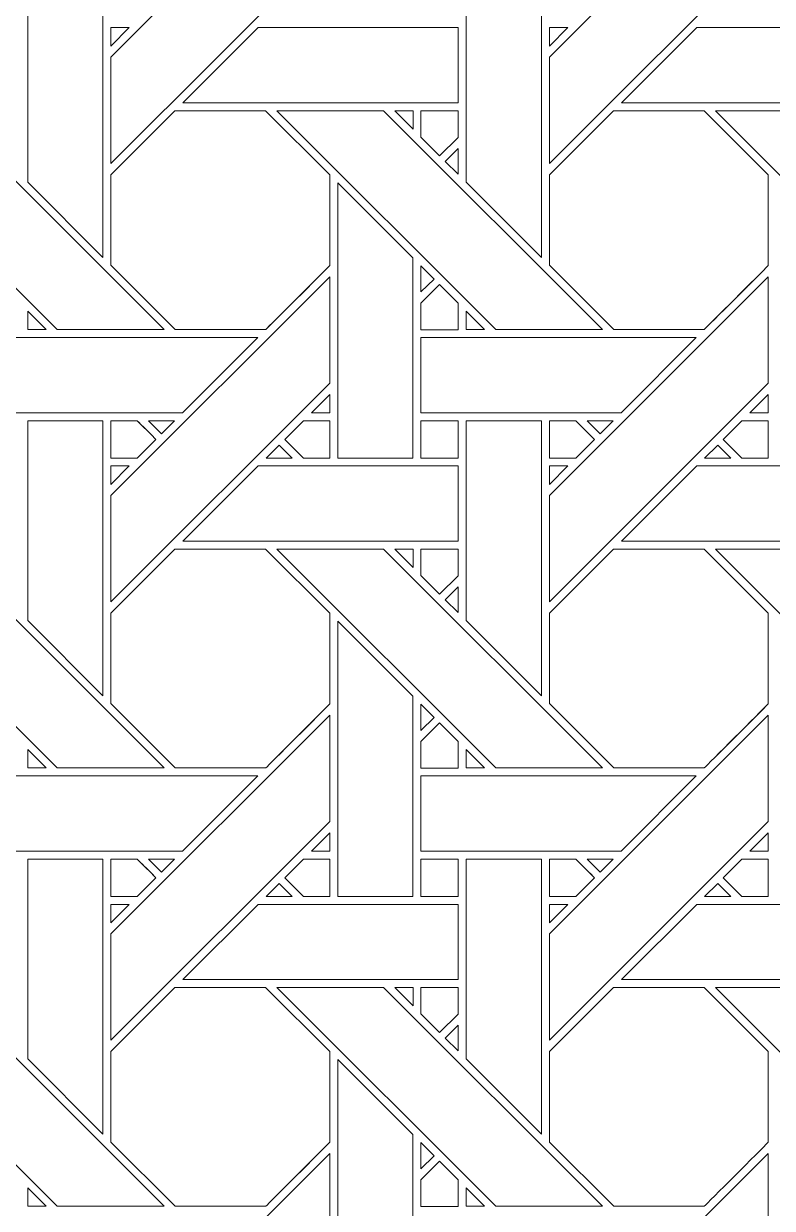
# Model space of a CAD drawing. Header units: inches. Extents: x 6.4 to 18.4, y 3.1 to 15.1.
# Drawn here: x 10.534 to 12.154, y 11.226 to 13.789 of the extents above; entities that cross this region are included whole.
import ezdxf

# ---------------------------------------------------------------- set-up
doc = ezdxf.new("R2010")
doc.units = ezdxf.units.IN
doc.header["$MEASUREMENT"] = 0
doc.layers.add('Design', color=7, linetype='Continuous', lineweight=0)

msp = doc.modelspace()

# ---------------------------------------------------------------- linework, layer by layer
at = {"layer": 'Design'}
for points, knots in [([(12.3829, 15.0948), (9.0691, 15.0948), (6.3829, 12.4085), (6.3829, 9.0948), (6.3829, 5.7811), (9.0691, 3.0948), (12.3829, 3.0948), (15.6966, 3.0948), (18.3829, 5.7811), (18.3829, 9.0948), (18.3829, 12.4085), (15.6966, 15.0948), (12.3829, 15.0948)], [0, 0, 0, 0, 1, 1, 1, 2, 2, 2, 3, 3, 3, 4, 4, 4, 4]), ([(12.3829, 14.3629), (9.4733, 14.3629), (7.1147, 12.0043), (7.1147, 9.0948), (7.1147, 6.1852), (9.4733, 3.8266), (12.3829, 3.8266), (15.2924, 3.8266), (17.651, 6.1852), (17.651, 9.0948), (17.651, 12.0043), (15.2924, 14.3629), (12.3829, 14.3629)], [0, 0, 0, 0, 1, 1, 1, 2, 2, 2, 3, 3, 3, 4, 4, 4, 4]), ([(11.1966, 13.9603), (11.1966, 13.9603), (10.7229, 13.4866), (10.7229, 13.4866), (10.7229, 13.4866), (10.7229, 13.7167), (10.7229, 13.7167), (10.7229, 13.7167), (11.1966, 14.1903), (11.1966, 14.1903), (11.1966, 14.1903), (11.1966, 13.9603), (11.1966, 13.9603)], [0, 0, 0, 0, 1, 1, 1, 2, 2, 2, 3, 3, 3, 4, 4, 4, 4]), ([(12.1453, 13.9603), (12.1453, 13.9603), (11.6717, 13.4866), (11.6717, 13.4866), (11.6717, 13.4866), (11.6717, 13.7167), (11.6717, 13.7167), (11.6717, 13.7167), (12.1453, 14.1903), (12.1453, 14.1903), (12.1453, 14.1903), (12.1453, 13.9603), (12.1453, 13.9603)], [0, 0, 0, 0, 1, 1, 1, 2, 2, 2, 3, 3, 3, 4, 4, 4, 4]), ([(10.5429, 13.4466), (10.5429, 13.4466), (10.5429, 13.8788), (10.5429, 13.8788), (10.5429, 13.8788), (10.7058, 13.8788), (10.7058, 13.8788), (10.7058, 13.8788), (10.7058, 13.2837), (10.7058, 13.2837), (10.7058, 13.2837), (10.5429, 13.4466), (10.5429, 13.4466)], [0, 0, 0, 0, 1, 1, 1, 2, 2, 2, 3, 3, 3, 4, 4, 4, 4]), ([(11.4916, 13.4466), (11.4916, 13.4466), (11.4916, 13.8788), (11.4916, 13.8788), (11.4916, 13.8788), (11.6545, 13.8788), (11.6545, 13.8788), (11.6545, 13.8788), (11.6545, 13.2837), (11.6545, 13.2837), (11.6545, 13.2837), (11.4916, 13.4466), (11.4916, 13.4466)], [0, 0, 0, 0, 1, 1, 1, 2, 2, 2, 3, 3, 3, 4, 4, 4, 4]), ([(10.7628, 13.7809), (10.7628, 13.7809), (10.7229, 13.7411), (10.7229, 13.7411), (10.7229, 13.7411), (10.7229, 13.7809), (10.7229, 13.7809), (10.7229, 13.7809), (10.7628, 13.7809), (10.7628, 13.7809)], [0, 0, 0, 0, 1, 1, 1, 2, 2, 2, 3, 3, 3, 3]), ([(11.4741, 13.7809), (11.4741, 13.7809), (11.4741, 13.6181), (11.4741, 13.6181), (11.4741, 13.6181), (10.8788, 13.6181), (10.8788, 13.6181), (10.8788, 13.6181), (11.0416, 13.7809), (11.0416, 13.7809), (11.0416, 13.7809), (11.4741, 13.7809), (11.4741, 13.7809)], [0, 0, 0, 0, 1, 1, 1, 2, 2, 2, 3, 3, 3, 4, 4, 4, 4]), ([(11.7115, 13.7809), (11.7115, 13.7809), (11.6717, 13.7411), (11.6717, 13.7411), (11.6717, 13.7411), (11.6717, 13.7809), (11.6717, 13.7809), (11.6717, 13.7809), (11.7115, 13.7809), (11.7115, 13.7809)], [0, 0, 0, 0, 1, 1, 1, 2, 2, 2, 3, 3, 3, 3]), ([(12.4228, 13.7809), (12.4228, 13.7809), (12.4228, 13.6181), (12.4228, 13.6181), (12.4228, 13.6181), (11.8275, 13.6181), (11.8275, 13.6181), (11.8275, 13.6181), (11.9904, 13.7809), (11.9904, 13.7809), (11.9904, 13.7809), (12.4228, 13.7809), (12.4228, 13.7809)], [0, 0, 0, 0, 1, 1, 1, 2, 2, 2, 3, 3, 3, 4, 4, 4, 4]), ([(10.838, 13.1273), (10.838, 13.1273), (10.6069, 13.1273), (10.6069, 13.1273), (10.6069, 13.1273), (10.1334, 13.601), (10.1334, 13.601), (10.1334, 13.601), (10.3643, 13.601), (10.3643, 13.601), (10.3643, 13.601), (10.838, 13.1273), (10.838, 13.1273)], [0, 0, 0, 0, 1, 1, 1, 2, 2, 2, 3, 3, 3, 4, 4, 4, 4]), ([(11.1966, 13.4623), (11.1966, 13.4623), (11.1966, 13.2661), (11.1966, 13.2661), (11.1788, 13.2481), (11.0669, 13.1364), (11.0579, 13.1274), (11.0579, 13.1274), (10.8622, 13.1274), (10.8622, 13.1274), (10.8622, 13.1274), (10.7229, 13.2666), (10.7229, 13.2666), (10.7229, 13.2666), (10.7229, 13.4623), (10.7229, 13.4623), (10.7229, 13.4623), (10.8616, 13.601), (10.8616, 13.601), (10.8616, 13.601), (11.0578, 13.601), (11.0578, 13.601), (11.0578, 13.601), (11.1966, 13.4623), (11.1966, 13.4623)], [0, 0, 0, 0, 1, 1, 1, 2, 2, 2, 3, 3, 3, 4, 4, 4, 5, 5, 5, 6, 6, 6, 7, 7, 7, 8, 8, 8, 8]), ([(11.1966, 13.4623), (11.1966, 13.4623), (11.1966, 13.2661), (11.1966, 13.2661), (11.1787, 13.248), (11.0668, 13.1363), (11.0579, 13.1274), (11.0579, 13.1274), (10.8622, 13.1274), (10.8622, 13.1274), (10.8622, 13.1274), (10.7229, 13.2666), (10.7229, 13.2666), (10.7229, 13.2666), (10.7229, 13.4623), (10.7229, 13.4623), (10.7229, 13.4623), (10.8616, 13.601), (10.8616, 13.601), (10.8616, 13.601), (11.0578, 13.601), (11.0578, 13.601), (11.0578, 13.601), (11.1966, 13.4623), (11.1966, 13.4623)], [0, 0, 0, 0, 1, 1, 1, 2, 2, 2, 3, 3, 3, 4, 4, 4, 5, 5, 5, 6, 6, 6, 7, 7, 7, 8, 8, 8, 8]), ([(11.7867, 13.1273), (11.7867, 13.1273), (11.5556, 13.1273), (11.5556, 13.1273), (11.5556, 13.1273), (11.0821, 13.601), (11.0821, 13.601), (11.0821, 13.601), (11.313, 13.601), (11.313, 13.601), (11.313, 13.601), (11.7867, 13.1273), (11.7867, 13.1273)], [0, 0, 0, 0, 1, 1, 1, 2, 2, 2, 3, 3, 3, 4, 4, 4, 4]), ([(11.3372, 13.601), (11.3372, 13.601), (11.3766, 13.601), (11.3766, 13.601), (11.3766, 13.601), (11.3766, 13.5611), (11.3766, 13.5611), (11.3766, 13.5611), (11.3372, 13.601), (11.3372, 13.601)], [0, 0, 0, 0, 1, 1, 1, 2, 2, 2, 3, 3, 3, 3]), ([(11.474, 13.601), (11.474, 13.601), (11.474, 13.5434), (11.474, 13.5434), (11.474, 13.5434), (11.4341, 13.5035), (11.4341, 13.5035), (11.4341, 13.5035), (11.3938, 13.5438), (11.3938, 13.5438), (11.3938, 13.5438), (11.3938, 13.601), (11.3938, 13.601), (11.3938, 13.601), (11.474, 13.601), (11.474, 13.601)], [0, 0, 0, 0, 1, 1, 1, 2, 2, 2, 3, 3, 3, 4, 4, 4, 5, 5, 5, 5]), ([(11.474, 13.5434), (11.474, 13.5434), (11.4341, 13.5035), (11.4341, 13.5035), (11.4341, 13.5035), (11.3938, 13.5438), (11.3938, 13.5438), (11.3938, 13.5438), (11.3938, 13.601), (11.3938, 13.601), (11.3938, 13.601), (11.474, 13.601), (11.474, 13.601), (11.474, 13.601), (11.474, 13.5434), (11.474, 13.5434)], [0, 0, 0, 0, 1, 1, 1, 2, 2, 2, 3, 3, 3, 4, 4, 4, 5, 5, 5, 5]), ([(12.0066, 13.1274), (12.0066, 13.1274), (11.8109, 13.1274), (11.8109, 13.1274), (11.8109, 13.1274), (11.6717, 13.2666), (11.6717, 13.2666), (11.6717, 13.2666), (11.6717, 13.4623), (11.6717, 13.4623), (11.6717, 13.4623), (11.8104, 13.601), (11.8104, 13.601), (11.8104, 13.601), (12.0066, 13.601), (12.0066, 13.601), (12.0066, 13.601), (12.1453, 13.4623), (12.1453, 13.4623), (12.1453, 13.4623), (12.1453, 13.2661), (12.1453, 13.2661), (12.1275, 13.2481), (12.0156, 13.1364), (12.0066, 13.1274)], [0, 0, 0, 0, 1, 1, 1, 2, 2, 2, 3, 3, 3, 4, 4, 4, 5, 5, 5, 6, 6, 6, 7, 7, 7, 8, 8, 8, 8]), ([(12.1453, 13.4623), (12.1453, 13.4623), (12.1453, 13.2661), (12.1453, 13.2661), (12.1277, 13.2483), (12.0157, 13.1365), (12.0066, 13.1274), (12.0066, 13.1274), (11.8109, 13.1274), (11.8109, 13.1274), (11.8109, 13.1274), (11.6717, 13.2666), (11.6717, 13.2666), (11.6717, 13.2666), (11.6717, 13.4623), (11.6717, 13.4623), (11.6717, 13.4623), (11.8104, 13.601), (11.8104, 13.601), (11.8104, 13.601), (12.0066, 13.601), (12.0066, 13.601), (12.0066, 13.601), (12.1453, 13.4623), (12.1453, 13.4623)], [0, 0, 0, 0, 1, 1, 1, 2, 2, 2, 3, 3, 3, 4, 4, 4, 5, 5, 5, 6, 6, 6, 7, 7, 7, 8, 8, 8, 8]), ([(12.7354, 13.1273), (12.7354, 13.1273), (12.5044, 13.1273), (12.5044, 13.1273), (12.5044, 13.1273), (12.0308, 13.601), (12.0308, 13.601), (12.0308, 13.601), (12.2618, 13.601), (12.2618, 13.601), (12.2618, 13.601), (12.7354, 13.1273), (12.7354, 13.1273)], [0, 0, 0, 0, 1, 1, 1, 2, 2, 2, 3, 3, 3, 4, 4, 4, 4]), ([(11.4741, 13.5191), (11.4741, 13.5191), (11.4741, 13.464), (11.4741, 13.464), (11.4741, 13.464), (11.4463, 13.4913), (11.4463, 13.4913), (11.4463, 13.4913), (11.4741, 13.5191), (11.4741, 13.5191)], [0, 0, 0, 0, 1, 1, 1, 2, 2, 2, 3, 3, 3, 3]), ([(11.2137, 12.8493), (11.2137, 12.8493), (11.2137, 13.4452), (11.2137, 13.4452), (11.2137, 13.4452), (11.3765, 13.283), (11.3765, 13.283), (11.3765, 13.283), (11.3765, 12.8493), (11.3765, 12.8493), (11.3765, 12.8493), (11.2137, 12.8493), (11.2137, 12.8493)], [0, 0, 0, 0, 1, 1, 1, 2, 2, 2, 3, 3, 3, 4, 4, 4, 4]), ([(11.3938, 13.2088), (11.3938, 13.2088), (11.3938, 13.2655), (11.3938, 13.2655), (11.3938, 13.2655), (11.422, 13.2369), (11.422, 13.2369), (11.422, 13.2369), (11.3938, 13.2088), (11.3938, 13.2088)], [0, 0, 0, 0, 1, 1, 1, 2, 2, 2, 3, 3, 3, 3]), ([(11.1966, 13.0116), (11.1966, 13.0116), (10.7229, 12.5379), (10.7229, 12.5379), (10.7229, 12.5379), (10.7229, 12.768), (10.7229, 12.768), (10.7229, 12.768), (11.1966, 13.2416), (11.1966, 13.2416), (11.1966, 13.2416), (11.1966, 13.0116), (11.1966, 13.0116)], [0, 0, 0, 0, 1, 1, 1, 2, 2, 2, 3, 3, 3, 4, 4, 4, 4]), ([(12.1453, 13.0116), (12.1453, 13.0116), (11.6717, 12.5379), (11.6717, 12.5379), (11.6717, 12.5379), (11.6717, 12.768), (11.6717, 12.768), (11.6717, 12.768), (12.1453, 13.2416), (12.1453, 13.2416), (12.1453, 13.2416), (12.1453, 13.0116), (12.1453, 13.0116)], [0, 0, 0, 0, 1, 1, 1, 2, 2, 2, 3, 3, 3, 4, 4, 4, 4]), ([(11.3938, 13.1271), (11.3938, 13.1271), (11.3938, 13.1844), (11.3938, 13.1844), (11.3938, 13.1844), (11.4341, 13.2247), (11.4341, 13.2247), (11.4341, 13.2247), (11.4745, 13.1844), (11.4745, 13.1844), (11.4745, 13.1844), (11.4745, 13.1271), (11.4745, 13.1271), (11.4745, 13.1271), (11.3938, 13.1271), (11.3938, 13.1271)], [0, 0, 0, 0, 1, 1, 1, 2, 2, 2, 3, 3, 3, 4, 4, 4, 5, 5, 5, 5]), ([(11.4341, 13.2247), (11.4341, 13.2247), (11.4745, 13.1844), (11.4745, 13.1844), (11.4745, 13.1844), (11.4745, 13.1271), (11.4745, 13.1271), (11.4745, 13.1271), (11.3938, 13.1271), (11.3938, 13.1271), (11.3938, 13.1271), (11.3938, 13.1844), (11.3938, 13.1844), (11.3938, 13.1844), (11.4341, 13.2247), (11.4341, 13.2247)], [0, 0, 0, 0, 1, 1, 1, 2, 2, 2, 3, 3, 3, 4, 4, 4, 5, 5, 5, 5]), ([(10.543, 13.1273), (10.543, 13.1273), (10.543, 13.1671), (10.543, 13.1671), (10.543, 13.1671), (10.5827, 13.1273), (10.5827, 13.1273), (10.5827, 13.1273), (10.543, 13.1273), (10.543, 13.1273)], [0, 0, 0, 0, 1, 1, 1, 2, 2, 2, 3, 3, 3, 3]), ([(11.4917, 13.1273), (11.4917, 13.1273), (11.4917, 13.1671), (11.4917, 13.1671), (11.4917, 13.1671), (11.5314, 13.1273), (11.5314, 13.1273), (11.5314, 13.1273), (11.4917, 13.1273), (11.4917, 13.1273)], [0, 0, 0, 0, 1, 1, 1, 2, 2, 2, 3, 3, 3, 3]), ([(11.0408, 13.1101), (11.0408, 13.1101), (10.8781, 12.9474), (10.8781, 12.9474), (10.8781, 12.9474), (10.4451, 12.9474), (10.4451, 12.9474), (10.4451, 12.9474), (10.4451, 13.1101), (10.4451, 13.1101), (10.4451, 13.1101), (11.0408, 13.1101), (11.0408, 13.1101)], [0, 0, 0, 0, 1, 1, 1, 2, 2, 2, 3, 3, 3, 4, 4, 4, 4]), ([(11.9895, 13.1101), (11.9895, 13.1101), (11.8268, 12.9474), (11.8268, 12.9474), (11.8268, 12.9474), (11.3938, 12.9474), (11.3938, 12.9474), (11.3938, 12.9474), (11.3938, 13.1101), (11.3938, 13.1101), (11.3938, 13.1101), (11.9895, 13.1101), (11.9895, 13.1101)], [0, 0, 0, 0, 1, 1, 1, 2, 2, 2, 3, 3, 3, 4, 4, 4, 4]), ([(11.1966, 12.9474), (11.1966, 12.9474), (11.1568, 12.9474), (11.1568, 12.9474), (11.1568, 12.9474), (11.1966, 12.9872), (11.1966, 12.9872), (11.1966, 12.9872), (11.1966, 12.9474), (11.1966, 12.9474)], [0, 0, 0, 0, 1, 1, 1, 2, 2, 2, 3, 3, 3, 3]), ([(12.1056, 12.9474), (12.1056, 12.9474), (12.1453, 12.9872), (12.1453, 12.9872), (12.1453, 12.9872), (12.1453, 12.9474), (12.1453, 12.9474), (12.1453, 12.9474), (12.1056, 12.9474), (12.1056, 12.9474)], [0, 0, 0, 0, 1, 1, 1, 2, 2, 2, 3, 3, 3, 3]), ([(10.5429, 12.4979), (10.5429, 12.4979), (10.5429, 12.9301), (10.5429, 12.9301), (10.5429, 12.9301), (10.7058, 12.9301), (10.7058, 12.9301), (10.7058, 12.9301), (10.7058, 12.335), (10.7058, 12.335), (10.7058, 12.335), (10.5429, 12.4979), (10.5429, 12.4979)], [0, 0, 0, 0, 1, 1, 1, 2, 2, 2, 3, 3, 3, 4, 4, 4, 4]), ([(10.7229, 12.8494), (10.7229, 12.8494), (10.7229, 12.9301), (10.7229, 12.9301), (10.7229, 12.9301), (10.78, 12.9301), (10.78, 12.9301), (10.7851, 12.925), (10.8159, 12.8942), (10.8203, 12.8898), (10.8203, 12.8898), (10.7799, 12.8494), (10.7799, 12.8494), (10.7799, 12.8494), (10.7229, 12.8494), (10.7229, 12.8494)], [0, 0, 0, 0, 1, 1, 1, 2, 2, 2, 3, 3, 3, 4, 4, 4, 5, 5, 5, 5]), ([(10.8203, 12.8898), (10.8203, 12.8898), (10.7799, 12.8494), (10.7799, 12.8494), (10.7799, 12.8494), (10.7229, 12.8494), (10.7229, 12.8494), (10.7229, 12.8494), (10.7229, 12.9301), (10.7229, 12.9301), (10.7229, 12.9301), (10.78, 12.9301), (10.78, 12.9301), (10.7852, 12.9249), (10.816, 12.8941), (10.8203, 12.8898)], [0, 0, 0, 0, 1, 1, 1, 2, 2, 2, 3, 3, 3, 4, 4, 4, 5, 5, 5, 5]), ([(10.8044, 12.9301), (10.8044, 12.9301), (10.8608, 12.9301), (10.8608, 12.9301), (10.8608, 12.9301), (10.8326, 12.9019), (10.8326, 12.9019), (10.8326, 12.9019), (10.8044, 12.9301), (10.8044, 12.9301)], [0, 0, 0, 0, 1, 1, 1, 2, 2, 2, 3, 3, 3, 3]), ([(11.1395, 12.8494), (11.1395, 12.8494), (11.0991, 12.8897), (11.0991, 12.8897), (11.0991, 12.8897), (11.1396, 12.9302), (11.1396, 12.9302), (11.1396, 12.9302), (11.1966, 12.9302), (11.1966, 12.9302), (11.1966, 12.9302), (11.1966, 12.8494), (11.1966, 12.8494), (11.1966, 12.8494), (11.1395, 12.8494), (11.1395, 12.8494)], [0, 0, 0, 0, 1, 1, 1, 2, 2, 2, 3, 3, 3, 4, 4, 4, 5, 5, 5, 5]), ([(11.0991, 12.8897), (11.0991, 12.8897), (11.1396, 12.9302), (11.1396, 12.9302), (11.1396, 12.9302), (11.1966, 12.9302), (11.1966, 12.9302), (11.1966, 12.9302), (11.1966, 12.8494), (11.1966, 12.8494), (11.1966, 12.8494), (11.1395, 12.8494), (11.1395, 12.8494), (11.1395, 12.8494), (11.0991, 12.8897), (11.0991, 12.8897)], [0, 0, 0, 0, 1, 1, 1, 2, 2, 2, 3, 3, 3, 4, 4, 4, 5, 5, 5, 5]), ([(11.474, 12.8494), (11.474, 12.8494), (11.3938, 12.8494), (11.3938, 12.8494), (11.3938, 12.8494), (11.3938, 12.9301), (11.3938, 12.9301), (11.3938, 12.9301), (11.474, 12.9301), (11.474, 12.9301), (11.474, 12.9301), (11.474, 12.8494), (11.474, 12.8494)], [0, 0, 0, 0, 1, 1, 1, 2, 2, 2, 3, 3, 3, 4, 4, 4, 4]), ([(11.474, 12.9301), (11.474, 12.9301), (11.474, 12.8494), (11.474, 12.8494), (11.474, 12.8494), (11.3938, 12.8494), (11.3938, 12.8494), (11.3938, 12.8494), (11.3938, 12.9301), (11.3938, 12.9301), (11.3938, 12.9301), (11.474, 12.9301), (11.474, 12.9301)], [0, 0, 0, 0, 1, 1, 1, 2, 2, 2, 3, 3, 3, 4, 4, 4, 4]), ([(11.4916, 12.4979), (11.4916, 12.4979), (11.4916, 12.9301), (11.4916, 12.9301), (11.4916, 12.9301), (11.6545, 12.9301), (11.6545, 12.9301), (11.6545, 12.9301), (11.6545, 12.335), (11.6545, 12.335), (11.6545, 12.335), (11.4916, 12.4979), (11.4916, 12.4979)], [0, 0, 0, 0, 1, 1, 1, 2, 2, 2, 3, 3, 3, 4, 4, 4, 4]), ([(11.6717, 12.8494), (11.6717, 12.8494), (11.6717, 12.9301), (11.6717, 12.9301), (11.6717, 12.9301), (11.7287, 12.9301), (11.7287, 12.9301), (11.7339, 12.925), (11.7646, 12.8942), (11.7691, 12.8898), (11.7691, 12.8898), (11.7286, 12.8494), (11.7286, 12.8494), (11.7286, 12.8494), (11.6717, 12.8494), (11.6717, 12.8494)], [0, 0, 0, 0, 1, 1, 1, 2, 2, 2, 3, 3, 3, 4, 4, 4, 5, 5, 5, 5]), ([(11.7691, 12.8898), (11.7691, 12.8898), (11.7286, 12.8494), (11.7286, 12.8494), (11.7286, 12.8494), (11.6717, 12.8494), (11.6717, 12.8494), (11.6717, 12.8494), (11.6717, 12.9301), (11.6717, 12.9301), (11.6717, 12.9301), (11.7287, 12.9301), (11.7287, 12.9301), (11.7339, 12.9249), (11.7647, 12.8941), (11.7691, 12.8898)], [0, 0, 0, 0, 1, 1, 1, 2, 2, 2, 3, 3, 3, 4, 4, 4, 5, 5, 5, 5]), ([(11.7531, 12.9301), (11.7531, 12.9301), (11.8096, 12.9301), (11.8096, 12.9301), (11.8096, 12.9301), (11.7813, 12.9019), (11.7813, 12.9019), (11.7813, 12.9019), (11.7531, 12.9301), (11.7531, 12.9301)], [0, 0, 0, 0, 1, 1, 1, 2, 2, 2, 3, 3, 3, 3]), ([(12.0882, 12.8494), (12.0882, 12.8494), (12.0479, 12.8897), (12.0479, 12.8897), (12.0479, 12.8897), (12.0883, 12.9302), (12.0883, 12.9302), (12.0883, 12.9302), (12.1453, 12.9302), (12.1453, 12.9302), (12.1453, 12.9302), (12.1453, 12.8494), (12.1453, 12.8494), (12.1453, 12.8494), (12.0882, 12.8494), (12.0882, 12.8494)], [0, 0, 0, 0, 1, 1, 1, 2, 2, 2, 3, 3, 3, 4, 4, 4, 5, 5, 5, 5]), ([(12.1453, 12.9302), (12.1453, 12.9302), (12.1453, 12.8494), (12.1453, 12.8494), (12.1453, 12.8494), (12.0882, 12.8494), (12.0882, 12.8494), (12.0882, 12.8494), (12.0479, 12.8897), (12.0479, 12.8897), (12.0479, 12.8897), (12.0883, 12.9302), (12.0883, 12.9302), (12.0883, 12.9302), (12.1453, 12.9302), (12.1453, 12.9302)], [0, 0, 0, 0, 1, 1, 1, 2, 2, 2, 3, 3, 3, 4, 4, 4, 5, 5, 5, 5]), ([(11.1153, 12.8493), (11.1153, 12.8493), (11.0588, 12.8493), (11.0588, 12.8493), (11.0588, 12.8493), (11.087, 12.8776), (11.087, 12.8776), (11.087, 12.8776), (11.1153, 12.8493), (11.1153, 12.8493)], [0, 0, 0, 0, 1, 1, 1, 2, 2, 2, 3, 3, 3, 3]), ([(12.064, 12.8493), (12.064, 12.8493), (12.0075, 12.8493), (12.0075, 12.8493), (12.0075, 12.8493), (12.0358, 12.8776), (12.0358, 12.8776), (12.0358, 12.8776), (12.064, 12.8493), (12.064, 12.8493)], [0, 0, 0, 0, 1, 1, 1, 2, 2, 2, 3, 3, 3, 3]), ([(10.7628, 12.8322), (10.7628, 12.8322), (10.7229, 12.7924), (10.7229, 12.7924), (10.7229, 12.7924), (10.7229, 12.8322), (10.7229, 12.8322), (10.7229, 12.8322), (10.7628, 12.8322), (10.7628, 12.8322)], [0, 0, 0, 0, 1, 1, 1, 2, 2, 2, 3, 3, 3, 3]), ([(11.4741, 12.8322), (11.4741, 12.8322), (11.4741, 12.6694), (11.4741, 12.6694), (11.4741, 12.6694), (10.8788, 12.6694), (10.8788, 12.6694), (10.8788, 12.6694), (11.0416, 12.8322), (11.0416, 12.8322), (11.0416, 12.8322), (11.4741, 12.8322), (11.4741, 12.8322)], [0, 0, 0, 0, 1, 1, 1, 2, 2, 2, 3, 3, 3, 4, 4, 4, 4]), ([(11.7115, 12.8322), (11.7115, 12.8322), (11.6717, 12.7924), (11.6717, 12.7924), (11.6717, 12.7924), (11.6717, 12.8322), (11.6717, 12.8322), (11.6717, 12.8322), (11.7115, 12.8322), (11.7115, 12.8322)], [0, 0, 0, 0, 1, 1, 1, 2, 2, 2, 3, 3, 3, 3]), ([(12.4228, 12.8322), (12.4228, 12.8322), (12.4228, 12.6694), (12.4228, 12.6694), (12.4228, 12.6694), (11.8275, 12.6694), (11.8275, 12.6694), (11.8275, 12.6694), (11.9904, 12.8322), (11.9904, 12.8322), (11.9904, 12.8322), (12.4228, 12.8322), (12.4228, 12.8322)], [0, 0, 0, 0, 1, 1, 1, 2, 2, 2, 3, 3, 3, 4, 4, 4, 4]), ([(10.838, 12.1786), (10.838, 12.1786), (10.6069, 12.1786), (10.6069, 12.1786), (10.6069, 12.1786), (10.1334, 12.6522), (10.1334, 12.6522), (10.1334, 12.6522), (10.3643, 12.6522), (10.3643, 12.6522), (10.3643, 12.6522), (10.838, 12.1786), (10.838, 12.1786)], [0, 0, 0, 0, 1, 1, 1, 2, 2, 2, 3, 3, 3, 4, 4, 4, 4]), ([(10.8616, 12.6523), (10.8616, 12.6523), (11.0578, 12.6523), (11.0578, 12.6523), (11.0578, 12.6523), (11.1966, 12.5135), (11.1966, 12.5135), (11.1966, 12.5135), (11.1966, 12.3173), (11.1966, 12.3173), (11.1788, 12.2994), (11.0669, 12.1876), (11.0579, 12.1786), (11.0579, 12.1786), (10.8622, 12.1786), (10.8622, 12.1786), (10.8622, 12.1786), (10.7229, 12.3179), (10.7229, 12.3179), (10.7229, 12.3179), (10.7229, 12.5135), (10.7229, 12.5135), (10.7229, 12.5135), (10.8616, 12.6523), (10.8616, 12.6523)], [0, 0, 0, 0, 1, 1, 1, 2, 2, 2, 3, 3, 3, 4, 4, 4, 5, 5, 5, 6, 6, 6, 7, 7, 7, 8, 8, 8, 8]), ([(11.1966, 12.5135), (11.1966, 12.5135), (11.1966, 12.3173), (11.1966, 12.3173), (11.1784, 12.299), (11.0666, 12.1874), (11.0579, 12.1786), (11.0579, 12.1786), (10.8622, 12.1786), (10.8622, 12.1786), (10.8622, 12.1786), (10.7229, 12.3179), (10.7229, 12.3179), (10.7229, 12.3179), (10.7229, 12.5135), (10.7229, 12.5135), (10.7229, 12.5135), (10.8616, 12.6523), (10.8616, 12.6523), (10.8616, 12.6523), (11.0578, 12.6523), (11.0578, 12.6523), (11.0578, 12.6523), (11.1966, 12.5135), (11.1966, 12.5135)], [0, 0, 0, 0, 1, 1, 1, 2, 2, 2, 3, 3, 3, 4, 4, 4, 5, 5, 5, 6, 6, 6, 7, 7, 7, 8, 8, 8, 8]), ([(11.7867, 12.1786), (11.7867, 12.1786), (11.5557, 12.1786), (11.5557, 12.1786), (11.5557, 12.1786), (11.0821, 12.6522), (11.0821, 12.6522), (11.0821, 12.6522), (11.313, 12.6522), (11.313, 12.6522), (11.313, 12.6522), (11.7867, 12.1786), (11.7867, 12.1786)], [0, 0, 0, 0, 1, 1, 1, 2, 2, 2, 3, 3, 3, 4, 4, 4, 4]), ([(11.3372, 12.6522), (11.3372, 12.6522), (11.3766, 12.6522), (11.3766, 12.6522), (11.3766, 12.6522), (11.3766, 12.6124), (11.3766, 12.6124), (11.3766, 12.6124), (11.3372, 12.6522), (11.3372, 12.6522)], [0, 0, 0, 0, 1, 1, 1, 2, 2, 2, 3, 3, 3, 3]), ([(11.474, 12.6523), (11.474, 12.6523), (11.474, 12.5947), (11.474, 12.5947), (11.474, 12.5947), (11.4341, 12.5547), (11.4341, 12.5547), (11.4341, 12.5547), (11.3938, 12.5951), (11.3938, 12.5951), (11.3938, 12.5951), (11.3938, 12.6523), (11.3938, 12.6523), (11.3938, 12.6523), (11.474, 12.6523), (11.474, 12.6523)], [0, 0, 0, 0, 1, 1, 1, 2, 2, 2, 3, 3, 3, 4, 4, 4, 5, 5, 5, 5]), ([(11.474, 12.5947), (11.474, 12.5947), (11.4341, 12.5547), (11.4341, 12.5547), (11.4341, 12.5547), (11.3938, 12.5951), (11.3938, 12.5951), (11.3938, 12.5951), (11.3938, 12.6523), (11.3938, 12.6523), (11.3938, 12.6523), (11.474, 12.6523), (11.474, 12.6523), (11.474, 12.6523), (11.474, 12.5947), (11.474, 12.5947)], [0, 0, 0, 0, 1, 1, 1, 2, 2, 2, 3, 3, 3, 4, 4, 4, 5, 5, 5, 5]), ([(12.0066, 12.1786), (12.0066, 12.1786), (11.8109, 12.1786), (11.8109, 12.1786), (11.8109, 12.1786), (11.6717, 12.3179), (11.6717, 12.3179), (11.6717, 12.3179), (11.6717, 12.5135), (11.6717, 12.5135), (11.6717, 12.5135), (11.8104, 12.6523), (11.8104, 12.6523), (11.8104, 12.6523), (12.0066, 12.6523), (12.0066, 12.6523), (12.0066, 12.6523), (12.1453, 12.5135), (12.1453, 12.5135), (12.1453, 12.5135), (12.1453, 12.3173), (12.1453, 12.3173), (12.1275, 12.2994), (12.0156, 12.1876), (12.0066, 12.1786)], [0, 0, 0, 0, 1, 1, 1, 2, 2, 2, 3, 3, 3, 4, 4, 4, 5, 5, 5, 6, 6, 6, 7, 7, 7, 8, 8, 8, 8]), ([(12.1453, 12.5135), (12.1453, 12.5135), (12.1453, 12.3173), (12.1453, 12.3173), (12.1272, 12.2991), (12.0154, 12.1874), (12.0066, 12.1786), (12.0066, 12.1786), (11.8109, 12.1786), (11.8109, 12.1786), (11.8109, 12.1786), (11.6717, 12.3179), (11.6717, 12.3179), (11.6717, 12.3179), (11.6717, 12.5135), (11.6717, 12.5135), (11.6717, 12.5135), (11.8104, 12.6523), (11.8104, 12.6523), (11.8104, 12.6523), (12.0066, 12.6523), (12.0066, 12.6523), (12.0066, 12.6523), (12.1453, 12.5135), (12.1453, 12.5135)], [0, 0, 0, 0, 1, 1, 1, 2, 2, 2, 3, 3, 3, 4, 4, 4, 5, 5, 5, 6, 6, 6, 7, 7, 7, 8, 8, 8, 8]), ([(12.7354, 12.1786), (12.7354, 12.1786), (12.5044, 12.1786), (12.5044, 12.1786), (12.5044, 12.1786), (12.0308, 12.6522), (12.0308, 12.6522), (12.0308, 12.6522), (12.2618, 12.6522), (12.2618, 12.6522), (12.2618, 12.6522), (12.7354, 12.1786), (12.7354, 12.1786)], [0, 0, 0, 0, 1, 1, 1, 2, 2, 2, 3, 3, 3, 4, 4, 4, 4]), ([(11.4741, 12.5704), (11.4741, 12.5704), (11.4741, 12.5152), (11.4741, 12.5152), (11.4741, 12.5152), (11.4463, 12.5426), (11.4463, 12.5426), (11.4463, 12.5426), (11.4741, 12.5704), (11.4741, 12.5704)], [0, 0, 0, 0, 1, 1, 1, 2, 2, 2, 3, 3, 3, 3]), ([(11.2137, 11.9006), (11.2137, 11.9006), (11.2137, 12.4964), (11.2137, 12.4964), (11.2137, 12.4964), (11.3765, 12.3343), (11.3765, 12.3343), (11.3765, 12.3343), (11.3765, 11.9006), (11.3765, 11.9006), (11.3765, 11.9006), (11.2137, 11.9006), (11.2137, 11.9006)], [0, 0, 0, 0, 1, 1, 1, 2, 2, 2, 3, 3, 3, 4, 4, 4, 4]), ([(11.3938, 12.26), (11.3938, 12.26), (11.3938, 12.3168), (11.3938, 12.3168), (11.3938, 12.3168), (11.422, 12.2882), (11.422, 12.2882), (11.422, 12.2882), (11.3938, 12.26), (11.3938, 12.26)], [0, 0, 0, 0, 1, 1, 1, 2, 2, 2, 3, 3, 3, 3]), ([(11.1966, 12.0628), (11.1966, 12.0628), (10.7229, 11.5892), (10.7229, 11.5892), (10.7229, 11.5892), (10.7229, 11.8193), (10.7229, 11.8193), (10.7229, 11.8193), (11.1966, 12.2929), (11.1966, 12.2929), (11.1966, 12.2929), (11.1966, 12.0628), (11.1966, 12.0628)], [0, 0, 0, 0, 1, 1, 1, 2, 2, 2, 3, 3, 3, 4, 4, 4, 4]), ([(12.1453, 12.0628), (12.1453, 12.0628), (11.6717, 11.5892), (11.6717, 11.5892), (11.6717, 11.5892), (11.6717, 11.8193), (11.6717, 11.8193), (11.6717, 11.8193), (12.1453, 12.2929), (12.1453, 12.2929), (12.1453, 12.2929), (12.1453, 12.0628), (12.1453, 12.0628)], [0, 0, 0, 0, 1, 1, 1, 2, 2, 2, 3, 3, 3, 4, 4, 4, 4]), ([(11.3938, 12.1784), (11.3938, 12.1784), (11.3938, 12.2357), (11.3938, 12.2357), (11.3938, 12.2357), (11.4341, 12.276), (11.4341, 12.276), (11.4341, 12.276), (11.4745, 12.2357), (11.4745, 12.2357), (11.4745, 12.2357), (11.4745, 12.1784), (11.4745, 12.1784), (11.4745, 12.1784), (11.3938, 12.1784), (11.3938, 12.1784)], [0, 0, 0, 0, 1, 1, 1, 2, 2, 2, 3, 3, 3, 4, 4, 4, 5, 5, 5, 5]), ([(11.4341, 12.276), (11.4341, 12.276), (11.4745, 12.2357), (11.4745, 12.2357), (11.4745, 12.2357), (11.4745, 12.1784), (11.4745, 12.1784), (11.4745, 12.1784), (11.3938, 12.1784), (11.3938, 12.1784), (11.3938, 12.1784), (11.3938, 12.2357), (11.3938, 12.2357), (11.3938, 12.2357), (11.4341, 12.276), (11.4341, 12.276)], [0, 0, 0, 0, 1, 1, 1, 2, 2, 2, 3, 3, 3, 4, 4, 4, 5, 5, 5, 5]), ([(10.543, 12.1786), (10.543, 12.1786), (10.543, 12.2184), (10.543, 12.2184), (10.543, 12.2184), (10.5827, 12.1786), (10.5827, 12.1786), (10.5827, 12.1786), (10.543, 12.1786), (10.543, 12.1786)], [0, 0, 0, 0, 1, 1, 1, 2, 2, 2, 3, 3, 3, 3]), ([(11.4917, 12.1786), (11.4917, 12.1786), (11.4917, 12.2184), (11.4917, 12.2184), (11.4917, 12.2184), (11.5314, 12.1786), (11.5314, 12.1786), (11.5314, 12.1786), (11.4917, 12.1786), (11.4917, 12.1786)], [0, 0, 0, 0, 1, 1, 1, 2, 2, 2, 3, 3, 3, 3]), ([(11.0408, 12.1613), (11.0408, 12.1613), (10.8781, 11.9986), (10.8781, 11.9986), (10.8781, 11.9986), (10.4451, 11.9986), (10.4451, 11.9986), (10.4451, 11.9986), (10.4451, 12.1613), (10.4451, 12.1613), (10.4451, 12.1613), (11.0408, 12.1613), (11.0408, 12.1613)], [0, 0, 0, 0, 1, 1, 1, 2, 2, 2, 3, 3, 3, 4, 4, 4, 4]), ([(11.9895, 12.1613), (11.9895, 12.1613), (11.8268, 11.9986), (11.8268, 11.9986), (11.8268, 11.9986), (11.3938, 11.9986), (11.3938, 11.9986), (11.3938, 11.9986), (11.3938, 12.1613), (11.3938, 12.1613), (11.3938, 12.1613), (11.9895, 12.1613), (11.9895, 12.1613)], [0, 0, 0, 0, 1, 1, 1, 2, 2, 2, 3, 3, 3, 4, 4, 4, 4]), ([(11.1966, 11.9987), (11.1966, 11.9987), (11.1568, 11.9987), (11.1568, 11.9987), (11.1568, 11.9987), (11.1966, 12.0384), (11.1966, 12.0384), (11.1966, 12.0384), (11.1966, 11.9987), (11.1966, 11.9987)], [0, 0, 0, 0, 1, 1, 1, 2, 2, 2, 3, 3, 3, 3]), ([(12.1056, 11.9987), (12.1056, 11.9987), (12.1453, 12.0384), (12.1453, 12.0384), (12.1453, 12.0384), (12.1453, 11.9987), (12.1453, 11.9987), (12.1453, 11.9987), (12.1056, 11.9987), (12.1056, 11.9987)], [0, 0, 0, 0, 1, 1, 1, 2, 2, 2, 3, 3, 3, 3]), ([(10.7058, 11.9814), (10.7058, 11.9814), (10.7058, 11.3863), (10.7058, 11.3863), (10.7058, 11.3863), (10.5429, 11.5492), (10.5429, 11.5492), (10.5429, 11.5492), (10.5429, 11.9814), (10.5429, 11.9814), (10.5429, 11.9814), (10.7058, 11.9814), (10.7058, 11.9814)], [0, 0, 0, 0, 1, 1, 1, 2, 2, 2, 3, 3, 3, 4, 4, 4, 4]), ([(10.78, 11.9814), (10.7851, 11.9763), (10.8159, 11.9455), (10.8203, 11.9411), (10.8203, 11.9411), (10.7799, 11.9006), (10.7799, 11.9006), (10.7799, 11.9006), (10.7229, 11.9006), (10.7229, 11.9006), (10.7229, 11.9006), (10.7229, 11.9814), (10.7229, 11.9814), (10.7229, 11.9814), (10.78, 11.9814), (10.78, 11.9814)], [0, 0, 0, 0, 1, 1, 1, 2, 2, 2, 3, 3, 3, 4, 4, 4, 5, 5, 5, 5]), ([(10.805, 11.9564), (10.805, 11.9564), (10.8203, 11.9411), (10.8203, 11.9411), (10.8203, 11.9411), (10.7799, 11.9006), (10.7799, 11.9006), (10.7799, 11.9006), (10.7229, 11.9006), (10.7229, 11.9006), (10.7229, 11.9006), (10.7229, 11.9814), (10.7229, 11.9814), (10.7229, 11.9814), (10.78, 11.9814), (10.78, 11.9814), (10.7854, 11.976), (10.7956, 11.9658), (10.805, 11.9564)], [0, 0, 0, 0, 1, 1, 1, 2, 2, 2, 3, 3, 3, 4, 4, 4, 5, 5, 5, 6, 6, 6, 6]), ([(10.8044, 11.9814), (10.8044, 11.9814), (10.8608, 11.9814), (10.8608, 11.9814), (10.8608, 11.9814), (10.8325, 11.9532), (10.8325, 11.9532), (10.8325, 11.9532), (10.8044, 11.9814), (10.8044, 11.9814)], [0, 0, 0, 0, 1, 1, 1, 2, 2, 2, 3, 3, 3, 3]), ([(11.1395, 11.9006), (11.1395, 11.9006), (11.0991, 11.941), (11.0991, 11.941), (11.0991, 11.941), (11.1396, 11.9814), (11.1396, 11.9814), (11.1396, 11.9814), (11.1966, 11.9814), (11.1966, 11.9814), (11.1966, 11.9814), (11.1966, 11.9006), (11.1966, 11.9006), (11.1966, 11.9006), (11.1395, 11.9006), (11.1395, 11.9006)], [0, 0, 0, 0, 1, 1, 1, 2, 2, 2, 3, 3, 3, 4, 4, 4, 5, 5, 5, 5]), ([(11.0991, 11.941), (11.0991, 11.941), (11.1396, 11.9814), (11.1396, 11.9814), (11.1396, 11.9814), (11.1966, 11.9814), (11.1966, 11.9814), (11.1966, 11.9814), (11.1966, 11.9006), (11.1966, 11.9006), (11.1966, 11.9006), (11.1395, 11.9006), (11.1395, 11.9006), (11.1395, 11.9006), (11.0991, 11.941), (11.0991, 11.941)], [0, 0, 0, 0, 1, 1, 1, 2, 2, 2, 3, 3, 3, 4, 4, 4, 5, 5, 5, 5]), ([(11.474, 11.9006), (11.474, 11.9006), (11.3938, 11.9006), (11.3938, 11.9006), (11.3938, 11.9006), (11.3938, 11.9814), (11.3938, 11.9814), (11.3938, 11.9814), (11.474, 11.9814), (11.474, 11.9814), (11.474, 11.9814), (11.474, 11.9006), (11.474, 11.9006)], [0, 0, 0, 0, 1, 1, 1, 2, 2, 2, 3, 3, 3, 4, 4, 4, 4]), ([(11.474, 11.9814), (11.474, 11.9814), (11.474, 11.9006), (11.474, 11.9006), (11.474, 11.9006), (11.3938, 11.9006), (11.3938, 11.9006), (11.3938, 11.9006), (11.3938, 11.9814), (11.3938, 11.9814), (11.3938, 11.9814), (11.474, 11.9814), (11.474, 11.9814)], [0, 0, 0, 0, 1, 1, 1, 2, 2, 2, 3, 3, 3, 4, 4, 4, 4]), ([(11.4916, 11.5492), (11.4916, 11.5492), (11.4916, 11.9814), (11.4916, 11.9814), (11.4916, 11.9814), (11.6545, 11.9814), (11.6545, 11.9814), (11.6545, 11.9814), (11.6545, 11.3863), (11.6545, 11.3863), (11.6545, 11.3863), (11.4916, 11.5492), (11.4916, 11.5492)], [0, 0, 0, 0, 1, 1, 1, 2, 2, 2, 3, 3, 3, 4, 4, 4, 4]), ([(11.6717, 11.9006), (11.6717, 11.9006), (11.6717, 11.9814), (11.6717, 11.9814), (11.6717, 11.9814), (11.7287, 11.9814), (11.7287, 11.9814), (11.7339, 11.9763), (11.7646, 11.9455), (11.7691, 11.9411), (11.7691, 11.9411), (11.7286, 11.9006), (11.7286, 11.9006), (11.7286, 11.9006), (11.6717, 11.9006), (11.6717, 11.9006)], [0, 0, 0, 0, 1, 1, 1, 2, 2, 2, 3, 3, 3, 4, 4, 4, 5, 5, 5, 5]), ([(11.7691, 11.9411), (11.7691, 11.9411), (11.7286, 11.9006), (11.7286, 11.9006), (11.7286, 11.9006), (11.6717, 11.9006), (11.6717, 11.9006), (11.6717, 11.9006), (11.6717, 11.9814), (11.6717, 11.9814), (11.6717, 11.9814), (11.7287, 11.9814), (11.7287, 11.9814), (11.734, 11.9762), (11.7648, 11.9453), (11.7691, 11.9411)], [0, 0, 0, 0, 1, 1, 1, 2, 2, 2, 3, 3, 3, 4, 4, 4, 5, 5, 5, 5]), ([(11.7531, 11.9814), (11.7531, 11.9814), (11.8096, 11.9814), (11.8096, 11.9814), (11.8096, 11.9814), (11.7813, 11.9532), (11.7813, 11.9532), (11.7813, 11.9532), (11.7531, 11.9814), (11.7531, 11.9814)], [0, 0, 0, 0, 1, 1, 1, 2, 2, 2, 3, 3, 3, 3]), ([(12.0882, 11.9006), (12.0882, 11.9006), (12.0479, 11.941), (12.0479, 11.941), (12.0479, 11.941), (12.0883, 11.9814), (12.0883, 11.9814), (12.0883, 11.9814), (12.1453, 11.9814), (12.1453, 11.9814), (12.1453, 11.9814), (12.1453, 11.9006), (12.1453, 11.9006), (12.1453, 11.9006), (12.0882, 11.9006), (12.0882, 11.9006)], [0, 0, 0, 0, 1, 1, 1, 2, 2, 2, 3, 3, 3, 4, 4, 4, 5, 5, 5, 5]), ([(12.1453, 11.9814), (12.1453, 11.9814), (12.1453, 11.9006), (12.1453, 11.9006), (12.1453, 11.9006), (12.0882, 11.9006), (12.0882, 11.9006), (12.0882, 11.9006), (12.0479, 11.941), (12.0479, 11.941), (12.0479, 11.941), (12.0883, 11.9814), (12.0883, 11.9814), (12.0883, 11.9814), (12.1453, 11.9814), (12.1453, 11.9814)], [0, 0, 0, 0, 1, 1, 1, 2, 2, 2, 3, 3, 3, 4, 4, 4, 5, 5, 5, 5]), ([(11.1153, 11.9006), (11.1153, 11.9006), (11.0588, 11.9006), (11.0588, 11.9006), (11.0588, 11.9006), (11.087, 11.9289), (11.087, 11.9289), (11.087, 11.9289), (11.1153, 11.9006), (11.1153, 11.9006)], [0, 0, 0, 0, 1, 1, 1, 2, 2, 2, 3, 3, 3, 3]), ([(12.064, 11.9006), (12.064, 11.9006), (12.0075, 11.9006), (12.0075, 11.9006), (12.0075, 11.9006), (12.0358, 11.9289), (12.0358, 11.9289), (12.0358, 11.9289), (12.064, 11.9006), (12.064, 11.9006)], [0, 0, 0, 0, 1, 1, 1, 2, 2, 2, 3, 3, 3, 3]), ([(10.7628, 11.8835), (10.7628, 11.8835), (10.7229, 11.8436), (10.7229, 11.8436), (10.7229, 11.8436), (10.7229, 11.8835), (10.7229, 11.8835), (10.7229, 11.8835), (10.7628, 11.8835), (10.7628, 11.8835)], [0, 0, 0, 0, 1, 1, 1, 2, 2, 2, 3, 3, 3, 3]), ([(11.4741, 11.8835), (11.4741, 11.8835), (11.4741, 11.7206), (11.4741, 11.7206), (11.4741, 11.7206), (10.8788, 11.7206), (10.8788, 11.7206), (10.8788, 11.7206), (11.0416, 11.8835), (11.0416, 11.8835), (11.0416, 11.8835), (11.4741, 11.8835), (11.4741, 11.8835)], [0, 0, 0, 0, 1, 1, 1, 2, 2, 2, 3, 3, 3, 4, 4, 4, 4]), ([(11.7115, 11.8835), (11.7115, 11.8835), (11.6717, 11.8436), (11.6717, 11.8436), (11.6717, 11.8436), (11.6717, 11.8835), (11.6717, 11.8835), (11.6717, 11.8835), (11.7115, 11.8835), (11.7115, 11.8835)], [0, 0, 0, 0, 1, 1, 1, 2, 2, 2, 3, 3, 3, 3]), ([(12.4228, 11.8835), (12.4228, 11.8835), (12.4228, 11.7206), (12.4228, 11.7206), (12.4228, 11.7206), (11.8275, 11.7206), (11.8275, 11.7206), (11.8275, 11.7206), (11.9904, 11.8835), (11.9904, 11.8835), (11.9904, 11.8835), (12.4228, 11.8835), (12.4228, 11.8835)], [0, 0, 0, 0, 1, 1, 1, 2, 2, 2, 3, 3, 3, 4, 4, 4, 4]), ([(10.3643, 11.7035), (10.3643, 11.7035), (10.838, 11.2299), (10.838, 11.2299), (10.838, 11.2299), (10.6069, 11.2299), (10.6069, 11.2299), (10.6069, 11.2299), (10.1334, 11.7035), (10.1334, 11.7035), (10.1334, 11.7035), (10.3643, 11.7035), (10.3643, 11.7035)], [0, 0, 0, 0, 1, 1, 1, 2, 2, 2, 3, 3, 3, 4, 4, 4, 4]), ([(10.8616, 11.7035), (10.8616, 11.7035), (11.0578, 11.7035), (11.0578, 11.7035), (11.0578, 11.7035), (11.1966, 11.5648), (11.1966, 11.5648), (11.1966, 11.5648), (11.1966, 11.3686), (11.1966, 11.3686), (11.1788, 11.3507), (11.0669, 11.2389), (11.0579, 11.2299), (11.0579, 11.2299), (10.8622, 11.2299), (10.8622, 11.2299), (10.8622, 11.2299), (10.7229, 11.3691), (10.7229, 11.3691), (10.7229, 11.3691), (10.7229, 11.5648), (10.7229, 11.5648), (10.7229, 11.5648), (10.8616, 11.7035), (10.8616, 11.7035)], [0, 0, 0, 0, 1, 1, 1, 2, 2, 2, 3, 3, 3, 4, 4, 4, 5, 5, 5, 6, 6, 6, 7, 7, 7, 8, 8, 8, 8]), ([(11.1966, 11.5648), (11.1966, 11.5648), (11.1966, 11.3686), (11.1966, 11.3686), (11.1787, 11.3505), (11.0668, 11.2388), (11.0579, 11.2299), (11.0579, 11.2299), (10.8622, 11.2299), (10.8622, 11.2299), (10.8622, 11.2299), (10.7229, 11.3691), (10.7229, 11.3691), (10.7229, 11.3691), (10.7229, 11.5648), (10.7229, 11.5648), (10.7229, 11.5648), (10.8616, 11.7035), (10.8616, 11.7035), (10.8616, 11.7035), (11.0578, 11.7035), (11.0578, 11.7035), (11.0578, 11.7035), (11.1966, 11.5648), (11.1966, 11.5648)], [0, 0, 0, 0, 1, 1, 1, 2, 2, 2, 3, 3, 3, 4, 4, 4, 5, 5, 5, 6, 6, 6, 7, 7, 7, 8, 8, 8, 8]), ([(11.7867, 11.2299), (11.7867, 11.2299), (11.5556, 11.2299), (11.5556, 11.2299), (11.5556, 11.2299), (11.0821, 11.7035), (11.0821, 11.7035), (11.0821, 11.7035), (11.313, 11.7035), (11.313, 11.7035), (11.313, 11.7035), (11.7867, 11.2299), (11.7867, 11.2299)], [0, 0, 0, 0, 1, 1, 1, 2, 2, 2, 3, 3, 3, 4, 4, 4, 4]), ([(11.3372, 11.7035), (11.3372, 11.7035), (11.3766, 11.7035), (11.3766, 11.7035), (11.3766, 11.7035), (11.3766, 11.6637), (11.3766, 11.6637), (11.3766, 11.6637), (11.3372, 11.7035), (11.3372, 11.7035)], [0, 0, 0, 0, 1, 1, 1, 2, 2, 2, 3, 3, 3, 3]), ([(11.474, 11.7035), (11.474, 11.7035), (11.474, 11.6459), (11.474, 11.6459), (11.474, 11.6459), (11.4341, 11.606), (11.4341, 11.606), (11.4341, 11.606), (11.3938, 11.6463), (11.3938, 11.6463), (11.3938, 11.6463), (11.3938, 11.7035), (11.3938, 11.7035), (11.3938, 11.7035), (11.474, 11.7035), (11.474, 11.7035)], [0, 0, 0, 0, 1, 1, 1, 2, 2, 2, 3, 3, 3, 4, 4, 4, 5, 5, 5, 5]), ([(11.474, 11.6459), (11.474, 11.6459), (11.4341, 11.606), (11.4341, 11.606), (11.4341, 11.606), (11.3938, 11.6463), (11.3938, 11.6463), (11.3938, 11.6463), (11.3938, 11.7035), (11.3938, 11.7035), (11.3938, 11.7035), (11.474, 11.7035), (11.474, 11.7035), (11.474, 11.7035), (11.474, 11.6459), (11.474, 11.6459)], [0, 0, 0, 0, 1, 1, 1, 2, 2, 2, 3, 3, 3, 4, 4, 4, 5, 5, 5, 5]), ([(12.0066, 11.2299), (12.0066, 11.2299), (11.8109, 11.2299), (11.8109, 11.2299), (11.8109, 11.2299), (11.6717, 11.3691), (11.6717, 11.3691), (11.6717, 11.3691), (11.6717, 11.5648), (11.6717, 11.5648), (11.6717, 11.5648), (11.8104, 11.7035), (11.8104, 11.7035), (11.8104, 11.7035), (12.0066, 11.7035), (12.0066, 11.7035), (12.0066, 11.7035), (12.1453, 11.5648), (12.1453, 11.5648), (12.1453, 11.5648), (12.1453, 11.3686), (12.1453, 11.3686), (12.1275, 11.3507), (12.0156, 11.2389), (12.0066, 11.2299)], [0, 0, 0, 0, 1, 1, 1, 2, 2, 2, 3, 3, 3, 4, 4, 4, 5, 5, 5, 6, 6, 6, 7, 7, 7, 8, 8, 8, 8]), ([(12.1453, 11.3686), (12.1275, 11.3506), (12.0156, 11.2389), (12.0066, 11.2299), (12.0066, 11.2299), (11.8109, 11.2299), (11.8109, 11.2299), (11.8109, 11.2299), (11.6717, 11.3691), (11.6717, 11.3691), (11.6717, 11.3691), (11.6717, 11.5648), (11.6717, 11.5648), (11.6717, 11.5648), (11.8104, 11.7035), (11.8104, 11.7035), (11.8104, 11.7035), (12.0066, 11.7035), (12.0066, 11.7035), (12.0066, 11.7035), (12.1453, 11.5648), (12.1453, 11.5648), (12.1453, 11.5648), (12.1453, 11.3686), (12.1453, 11.3686)], [0, 0, 0, 0, 1, 1, 1, 2, 2, 2, 3, 3, 3, 4, 4, 4, 5, 5, 5, 6, 6, 6, 7, 7, 7, 8, 8, 8, 8]), ([(12.7354, 11.2299), (12.7354, 11.2299), (12.5044, 11.2299), (12.5044, 11.2299), (12.5044, 11.2299), (12.0308, 11.7035), (12.0308, 11.7035), (12.0308, 11.7035), (12.2618, 11.7035), (12.2618, 11.7035), (12.2618, 11.7035), (12.7354, 11.2299), (12.7354, 11.2299)], [0, 0, 0, 0, 1, 1, 1, 2, 2, 2, 3, 3, 3, 4, 4, 4, 4]), ([(11.4741, 11.6217), (11.4741, 11.6217), (11.4741, 11.5665), (11.4741, 11.5665), (11.4741, 11.5665), (11.4463, 11.5939), (11.4463, 11.5939), (11.4463, 11.5939), (11.4741, 11.6217), (11.4741, 11.6217)], [0, 0, 0, 0, 1, 1, 1, 2, 2, 2, 3, 3, 3, 3]), ([(11.2137, 10.9519), (11.2137, 10.9519), (11.2137, 11.5477), (11.2137, 11.5477), (11.2137, 11.5477), (11.3765, 11.3856), (11.3765, 11.3856), (11.3765, 11.3856), (11.3765, 10.9519), (11.3765, 10.9519), (11.3765, 10.9519), (11.2137, 10.9519), (11.2137, 10.9519)], [0, 0, 0, 0, 1, 1, 1, 2, 2, 2, 3, 3, 3, 4, 4, 4, 4]), ([(11.3938, 11.3113), (11.3938, 11.3113), (11.3938, 11.3681), (11.3938, 11.3681), (11.3938, 11.3681), (11.422, 11.3395), (11.422, 11.3395), (11.422, 11.3395), (11.3938, 11.3113), (11.3938, 11.3113)], [0, 0, 0, 0, 1, 1, 1, 2, 2, 2, 3, 3, 3, 3]), ([(11.1966, 11.1141), (11.1966, 11.1141), (10.7229, 10.6404), (10.7229, 10.6404), (10.7229, 10.6404), (10.7229, 10.8705), (10.7229, 10.8705), (10.7229, 10.8705), (11.1966, 11.3441), (11.1966, 11.3441), (11.1966, 11.3441), (11.1966, 11.1141), (11.1966, 11.1141)], [0, 0, 0, 0, 1, 1, 1, 2, 2, 2, 3, 3, 3, 4, 4, 4, 4]), ([(12.1453, 11.1141), (12.1453, 11.1141), (11.6717, 10.6404), (11.6717, 10.6404), (11.6717, 10.6404), (11.6717, 10.8705), (11.6717, 10.8705), (11.6717, 10.8705), (12.1453, 11.3441), (12.1453, 11.3441), (12.1453, 11.3441), (12.1453, 11.1141), (12.1453, 11.1141)], [0, 0, 0, 0, 1, 1, 1, 2, 2, 2, 3, 3, 3, 4, 4, 4, 4]), ([(11.3938, 11.2297), (11.3938, 11.2297), (11.3938, 11.2869), (11.3938, 11.2869), (11.3938, 11.2869), (11.4341, 11.3273), (11.4341, 11.3273), (11.4341, 11.3273), (11.4745, 11.287), (11.4745, 11.287), (11.4745, 11.287), (11.4745, 11.2297), (11.4745, 11.2297), (11.4745, 11.2297), (11.3938, 11.2297), (11.3938, 11.2297)], [0, 0, 0, 0, 1, 1, 1, 2, 2, 2, 3, 3, 3, 4, 4, 4, 5, 5, 5, 5]), ([(11.4341, 11.3273), (11.4341, 11.3273), (11.4745, 11.287), (11.4745, 11.287), (11.4745, 11.287), (11.4745, 11.2297), (11.4745, 11.2297), (11.4745, 11.2297), (11.3938, 11.2297), (11.3938, 11.2297), (11.3938, 11.2297), (11.3938, 11.2869), (11.3938, 11.2869), (11.3938, 11.2869), (11.4341, 11.3273), (11.4341, 11.3273)], [0, 0, 0, 0, 1, 1, 1, 2, 2, 2, 3, 3, 3, 4, 4, 4, 5, 5, 5, 5]), ([(10.543, 11.2299), (10.543, 11.2299), (10.543, 11.2697), (10.543, 11.2697), (10.543, 11.2697), (10.5827, 11.2299), (10.5827, 11.2299), (10.5827, 11.2299), (10.543, 11.2299), (10.543, 11.2299)], [0, 0, 0, 0, 1, 1, 1, 2, 2, 2, 3, 3, 3, 3]), ([(11.4917, 11.2299), (11.4917, 11.2299), (11.4917, 11.2697), (11.4917, 11.2697), (11.4917, 11.2697), (11.5314, 11.2299), (11.5314, 11.2299), (11.5314, 11.2299), (11.4917, 11.2299), (11.4917, 11.2299)], [0, 0, 0, 0, 1, 1, 1, 2, 2, 2, 3, 3, 3, 3])]:
    msp.add_open_spline(points, degree=3, knots=knots, dxfattribs=at)

doc.saveas('drawing.dxf')
